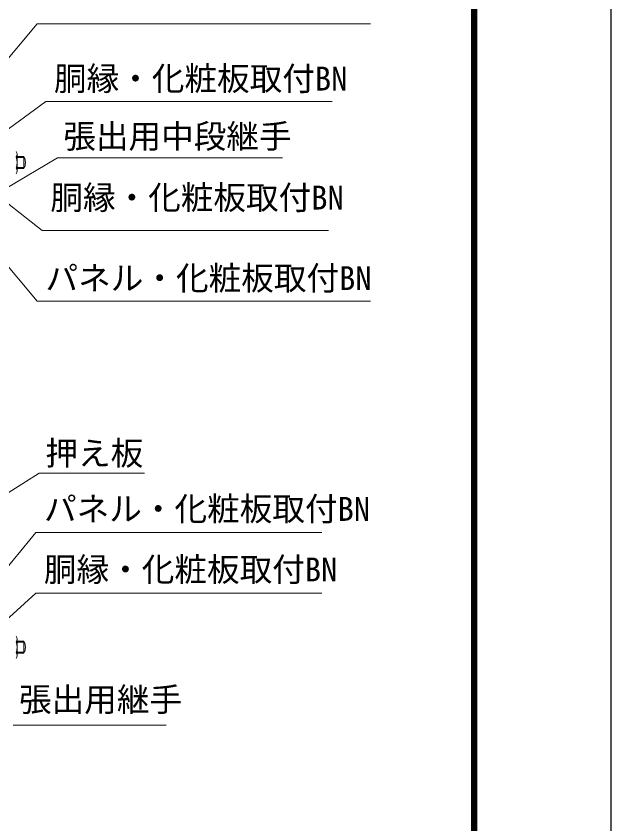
# Model space of a CAD drawing. Units: millimetres, scale not verified. Extents: x -4200 to 4200, y -2970 to 2970.
# Drawn here: x 3004 to 4200, y -1349 to 276 of the extents above; entities that cross this region are included whole.
import ezdxf
from ezdxf.enums import TextEntityAlignment as Align

# ---------------------------------------------------------------- set-up
doc = ezdxf.new("R2010")
doc.units = ezdxf.units.MM
doc.header["$LTSCALE"] = 10
for name, color, linetype, lineweight in [('0-0_D-TTL', 7, 'Continuous', 25), ('0-3_D-STR3', 3, 'Continuous', 13), ('0-8_D-STR-TXT', 7, 'Continuous', 13)]:
    doc.layers.add(name, color=color, linetype=linetype, lineweight=lineweight)
doc.styles.add('ＭＳ ゴシック', font='')
doc.styles.get('ＭＳ ゴシック').set_extended_font_data('MS Gothic')

msp = doc.modelspace()

# ---------------------------------------------------------------- linework, layer by layer
at = {"layer": '0-0_D-TTL', "color": 2}
msp.add_lwpolyline([(-4200, 2970), (4200, 2970), (4200, -2970), (-4200, -2970)], close=True, dxfattribs=at)
at = {"layer": '0-0_D-TTL'}
for points in [[(-3930, 2750), (3930, 2750), (3930, -2750), (-3930, -2750)], [(-3927.5, 2747.5), (3927.5, 2747.5), (3927.5, -2747.5), (-3927.5, -2747.5)], [(-3925, 2745), (3925, 2745), (3925, -2745), (-3925, -2745)], [(-3922.5, 2742.5), (3922.5, 2742.5), (3922.5, -2742.5), (-3922.5, -2742.5)], [(-3920, 2740), (3920, 2740), (3920, -2740), (-3920, -2740)]]:
    msp.add_lwpolyline(points, close=True, dxfattribs=at)
at = {"layer": '0-3_D-STR3'}
for p, q in [((3006.23, -1.26), (3006.23, -35.9)), ((3006.23, -6.6), (3019.73, -6.6)), ((3006.23, -8.63), (3020.7, -8.63)), ((3019.73, -6.6), (3019.73, -30.6)), ((3006.23, -28.57), (3020.7, -28.57)), ((3006.23, -30.6), (3019.73, -30.6)), ((3006.23, -976.54), (3006.23, -1011.18)), ((3006.23, -981.87), (3019.73, -981.87)), ((3006.23, -983.91), (3020.7, -983.91)), ((3019.73, -981.87), (3019.73, -1005.87)), ((3006.23, -1003.84), (3020.7, -1003.84)), ((3006.23, -1005.87), (3019.73, -1005.87))]:
    msp.add_line(p, q, dxfattribs=at)
for centre, radius, start, end in [((2997.7, -1.72), 8.55, 318.83491, 41.16509), ((2975.05, -18.6), 31.18, 338.85295, 21.14705), ((2997.23, -18.6), 25.5, 331.92751, 28.07249), ((2997.23, -18.6), 25.5, 340.25008, 19.74992), ((2997.69, -35.47), 8.55, 318.86505, 41.13495), ((2997.7, -977), 8.55, 318.83491, 41.16509), ((2975.05, -993.87), 31.18, 338.85295, 21.14705), ((2997.23, -993.87), 25.5, 331.92751, 28.07249), ((2997.23, -993.87), 25.5, 340.25008, 19.74992), ((2997.69, -1010.75), 8.55, 318.86505, 41.13495)]:
    msp.add_arc(centre, radius, start, end, dxfattribs=at)
at = {"layer": '0-8_D-STR-TXT'}
for p, q in [((3046.58, 260.41), (2914.07, 102.93)), ((3046.58, 260.41), (3717, 260.41)), ((3063.79, 104.45), (2963.29, 30.59)), ((3063.79, 104.45), (3639.32, 104.45)), ((3087.07, -9.02), (2983.65, -70.85)), ((3087.07, -9.02), (3539.95, -9.02)), ((3056.48, -155.39), (2945.18, -67.82)), ((3046.58, -297.61), (2914.07, -140.13)), ((3056.48, -155.39), (3632.01, -155.39)), ((3046.58, -297.61), (3717, -297.61)), ((3050.23, -643.25), (2902.4, -737.9)), ((3050.23, -643.25), (3261.91, -643.25)), ((3043.58, -762.86), (2914.05, -920.33)), ((3043.58, -762.86), (3619.11, -762.86)), ((3043.58, -884.77), (2939.46, -979.54)), ((3043.58, -884.77), (3619.11, -884.77)), ((2998, -1150.72), (3305.61, -1150.72))]:
    msp.add_line(p, q, dxfattribs=at)

# ---------------------------------------------------------------- texts
at = {"layer": '0-8_D-STR-TXT', "style": 'ＭＳ ゴシック'}
for s, p in [('胴縁・化粧板取付BN', (3080.11, 111.95)), ('張出用中段継手', (3098.87, -4.15)), ('胴縁・化粧板取付BN', (3072.8, -127.5)), ('パネル・化粧板取付BN', (3063.15, -289.57)), ('押え板', (3063.03, -641.92)), ('パネル・化粧板取付BN', (3060.15, -753.89)), ('胴縁・化粧板取付BN', (3059.9, -875.79)), ('張出用継手', (3009.8, -1137.57))]:
    msp.add_text(s, height=48.09, dxfattribs=at).set_placement(p, align=Align.BOTTOM_LEFT)

doc.saveas('drawing.dxf')
